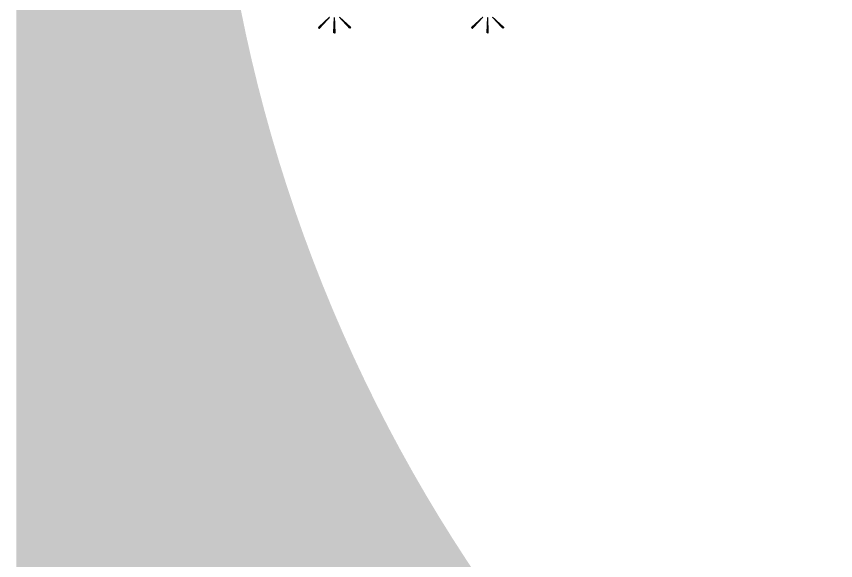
# Model space of a CAD drawing. Header units: inches. Extents: x 0 to 114300, y 0 to 114300.
# Drawn here: x 0 to 26750, y 29230 to 47011 of the extents above; entities that cross this region are included whole.
import ezdxf

# ---------------------------------------------------------------- set-up
doc = ezdxf.new("R2010")
doc.units = ezdxf.units.IN
doc.header["$MEASUREMENT"] = 0

msp = doc.modelspace()

# ---------------------------------------------------------------- hatches: boundary and pattern name
h = msp.add_hatch()
h.set_pattern_fill('ANSI31', color=256, scale=100)
h.set_pattern_definition([(45, (-3636.991615157836, -6349.999986349467), (-8.838834764831843, 8.838834764831843), [])])
h.paths.add_polyline_path([(114299.999984239, 1.365051866741851e-05), (-1.576103386469185e-05, 1.365053685731255e-05), (-1.57610047608614e-05, 114300.0000136505), (114299.999984239, 114300.0000136505)])
edge = h.paths.add_edge_path(flags=16)
edge.add_arc((57149.99912417756, 57150.00082753434), 50800, 288.35843707481706, 529.7953069524029, ccw=False)
edge.add_line((73149.9991241775, 8935.480193185991), (41149.9991241776, 8935.480193186))
edge.add_arc((57149.99912417756, 57150.00082753434), 50800, 190.2046930475971, 251.641562925183, ccw=False)
edge.add_arc((57149.9991244257, 57150.00082761667), 50800.00000025876, 169.795306952608, 190.2046930475971, ccw=False)
h = msp.add_hatch()
h.set_pattern_fill('ANSI31', color=256, angle=135)
h.set_pattern_definition([(180, (65152.39930271638, 87221.21039237086), (-7.654042494670959e-18, -0.125), [])])
h.paths.add_polyline_path([(9889.201805971128, 46621.94863472367), (10228.61306094067, 46989.64416094068), (9860.917534723661, 46650.23290597113), (9875.059670347402, 46636.09077034741)])
edge = h.paths.add_edge_path()
edge.add_line((10235.68412875253, 46996.71522875254), (10228.61306094067, 46989.64416094068))
h = msp.add_hatch()
h.set_pattern_fill('ANSI31', color=256, angle=180)
h.set_pattern_definition([(225, (20777.93680000001, 114259.9945), (0.08838834764831843, -0.08838834764831846), [])])
h.paths.add_polyline_path([(10408.9684, 46474.99950000001), (10388.9684, 46974.99950000001), (10368.9684, 46474.99950000001), (10388.9684, 46474.99950000001)])
edge = h.paths.add_edge_path()
edge.add_line((10388.9684, 46984.99950000001), (10388.9684, 46974.99950000001))
h = msp.add_hatch()
h.set_pattern_fill('ANSI31', color=256, angle=225)
h.set_pattern_definition([(270, (-29682.24249237086, 101913.4304027164), (0.125, -1.530808498934192e-17), [])])
h.paths.add_polyline_path([(10917.01926527632, 46650.23290597113), (10549.32373905932, 46989.64416094068), (10888.73499402886, 46621.94863472368), (10902.87712965259, 46636.09077034741)])
edge = h.paths.add_edge_path()
edge.add_line((10542.25267124744, 46996.71522875254), (10549.32373905931, 46989.64416094068))
h = msp.add_hatch()
h.set_pattern_fill('ANSI31', color=256, angle=135)
h.set_pattern_definition([(180, (70152.39930271638, 87221.21039237085), (-7.654042494670959e-18, -0.125), [])])
h.paths.add_polyline_path([(14889.20180597113, 46621.94863472366), (15228.61306094067, 46989.64416094067), (14860.91753472367, 46650.23290597113), (14875.05967034741, 46636.0907703474)])
edge = h.paths.add_edge_path()
edge.add_line((15235.68412875254, 46996.71522875253), (15228.61306094067, 46989.64416094067))
h = msp.add_hatch()
h.set_pattern_fill('ANSI31', color=256, angle=180)
h.set_pattern_definition([(225, (25777.93680000001, 114259.9945), (0.08838834764831843, -0.08838834764831846), [])])
h.paths.add_polyline_path([(15408.9684, 46474.9995), (15388.9684, 46974.9995), (15368.9684, 46474.9995), (15388.9684, 46474.9995)])
edge = h.paths.add_edge_path()
edge.add_line((15388.9684, 46984.9995), (15388.9684, 46974.9995))
h = msp.add_hatch()
h.set_pattern_fill('ANSI31', color=256, angle=225)
h.set_pattern_definition([(270, (-24682.24249237086, 101913.4304027164), (0.125, -1.530808498934192e-17), [])])
h.paths.add_polyline_path([(15917.01926527632, 46650.23290597113), (15549.32373905933, 46989.64416094067), (15888.73499402886, 46621.94863472367), (15902.87712965259, 46636.0907703474)])
edge = h.paths.add_edge_path()
edge.add_line((15542.25267124745, 46996.71522875253), (15549.32373905931, 46989.64416094067))

# ---------------------------------------------------------------- linework, layer by layer
for p, q in [((9860.917534723661, 46650.23290597113), (10228.61306094067, 46989.64416094068)), ((9889.201805971128, 46621.94863472367), (10228.61306094067, 46989.64416094068)), ((10368.9684, 46474.99950000001), (10388.9684, 46974.99950000001)), ((10408.9684, 46474.99950000001), (10388.9684, 46974.99950000001)), ((10888.73499402886, 46621.94863472368), (10549.32373905932, 46989.64416094068)), ((10917.01926527632, 46650.23290597113), (10549.32373905932, 46989.64416094068)), ((14860.91753472367, 46650.23290597113), (15228.61306094067, 46989.64416094067)), ((14889.20180597113, 46621.94863472366), (15228.61306094067, 46989.64416094067)), ((15368.9684, 46474.9995), (15388.9684, 46974.9995)), ((15408.9684, 46474.9995), (15388.9684, 46974.9995)), ((15888.73499402886, 46621.94863472367), (15549.32373905933, 46989.64416094067)), ((15917.01926527632, 46650.23290597113), (15549.32373905933, 46989.64416094067)), ((9875.059670347402, 46636.09077034741), (9860.917534723661, 46650.23290597113)), ((9875.059670347402, 46636.09077034741), (9889.201805971128, 46621.94863472367)), ((10902.87712965259, 46636.09077034741), (10888.73499402886, 46621.94863472368)), ((10902.87712965259, 46636.09077034741), (10917.01926527632, 46650.23290597113)), ((14875.05967034741, 46636.0907703474), (14860.91753472367, 46650.23290597113)), ((14875.05967034741, 46636.0907703474), (14889.20180597113, 46621.94863472366)), ((15902.87712965259, 46636.0907703474), (15888.73499402886, 46621.94863472367)), ((15902.87712965259, 46636.0907703474), (15917.01926527632, 46650.23290597113)), ((10388.9684, 46474.99950000001), (10368.9684, 46474.99950000001)), ((10388.9684, 46474.99950000001), (10408.9684, 46474.99950000001)), ((15388.9684, 46474.9995), (15368.9684, 46474.9995)), ((15388.9684, 46474.9995), (15408.9684, 46474.9995))]:
    msp.add_line(p, q)

doc.saveas('drawing.dxf')
